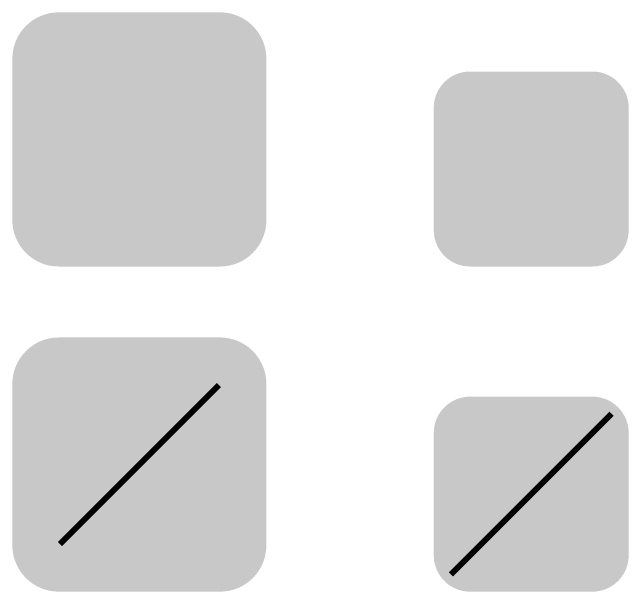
# Model space of a CAD drawing. Header units: millimetres. Extents: x 5277 to 6029, y 2052 to 2709.
# Drawn here: x 5526.73 to 5547.6, y 2623.63 to 2643.23 of the extents above; entities that cross this region are included whole.
import ezdxf

# ---------------------------------------------------------------- set-up
doc = ezdxf.new("R2010")
doc.units = ezdxf.units.MM
doc.layers.add('AuthorityService', color=7, linetype='CONTINUOUS', true_color=0x000000)
doc.layers.add('Public', color=7, linetype='CONTINUOUS', true_color=0x000000)

# ---------------------------------------------------------------- blocks, each defined once
blk = doc.blocks.new('602010802_рек_фз')
at = {"layer": 'AuthorityService', "linetype": 'Continuous'}
h = blk.add_hatch(color=256, dxfattribs=at)
edge = h.paths.add_edge_path()
edge.add_spline(control_points=[(-0.266, -0.339), (-0.266, 0.523), (0.438, 1.227), (1.3, 1.227)], knot_values=[-1, -1, -1, -1, 0, 0, 0, 0], degree=3, periodic=0)
edge.add_line((1.3, 1.227), (6.769, 1.227))
edge.add_spline(control_points=[(6.769, 1.227), (7.632, 1.227), (8.333, 0.523), (8.333, -0.339)], knot_values=[-1, -1, -1, -1, 0, 0, 0, 0], degree=3, periodic=0)
edge.add_line((8.333, -0.339), (8.333, -5.806))
edge.add_spline(control_points=[(8.333, -5.806), (8.333, -6.669), (7.632, -7.372), (6.769, -7.372)], knot_values=[-1, -1, -1, -1, 0, 0, 0, 0], degree=3, periodic=0)
edge.add_line((6.769, -7.372), (1.3, -7.372))
edge.add_spline(control_points=[(1.3, -7.372), (0.438, -7.372), (-0.266, -6.669), (-0.266, -5.806)], knot_values=[-1, -1, -1, -1, 0, 0, 0, 0], degree=3, periodic=0)
edge.add_line((-0.266, -5.806), (-0.266, -0.339))
edge = h.paths.add_edge_path(flags=16)
edge.add_spline(control_points=[(0.047, -5.806), (0.047, -6.5), (0.606, -7.059), (1.3, -7.059)], knot_values=[-1, -1, -1, -1, 0, 0, 0, 0], degree=3, periodic=0)
edge.add_line((1.3, -7.059), (6.769, -7.059))
edge.add_spline(control_points=[(6.769, -7.059), (7.463, -7.059), (8.022, -6.5), (8.022, -5.806)], knot_values=[-1, -1, -1, -1, 0, 0, 0, 0], degree=3, periodic=0)
edge.add_line((8.022, -5.806), (8.022, -0.339))
edge.add_spline(control_points=[(8.022, -0.339), (8.022, 0.355), (7.463, 0.914), (6.769, 0.914)], knot_values=[-1, -1, -1, -1, 0, 0, 0, 0], degree=3, periodic=0)
edge.add_line((6.769, 0.914), (1.3, 0.914))
edge.add_spline(control_points=[(1.3, 0.914), (0.606, 0.914), (0.047, 0.355), (0.047, -0.339)], knot_values=[-1, -1, -1, -1, 0, 0, 0, 0], degree=3, periodic=0)
edge.add_line((0.047, -0.339), (0.047, -5.806))
at = {"layer": 'AuthorityService', "linetype": 'Continuous', "true_color": 0xffff00}
h = blk.add_hatch(color=2, dxfattribs=at)
edge = h.paths.add_edge_path()
edge.add_spline(control_points=[(0.047, -5.806), (0.047, -6.5), (0.606, -7.059), (1.3, -7.059)], knot_values=[-1, -1, -1, -1, 0, 0, 0, 0], degree=3, periodic=0)
edge.add_line((1.3, -7.059), (6.769, -7.059))
edge.add_spline(control_points=[(6.769, -7.059), (7.463, -7.059), (8.022, -6.5), (8.022, -5.806)], knot_values=[-1, -1, -1, -1, 0, 0, 0, 0], degree=3, periodic=0)
edge.add_line((8.022, -5.806), (8.022, -0.339))
edge.add_spline(control_points=[(8.022, -0.339), (8.022, 0.355), (7.463, 0.914), (6.769, 0.914)], knot_values=[-1, -1, -1, -1, 0, 0, 0, 0], degree=3, periodic=0)
edge.add_line((6.769, 0.914), (1.3, 0.914))
edge.add_spline(control_points=[(1.3, 0.914), (0.606, 0.914), (0.047, 0.355), (0.047, -0.339)], knot_values=[-1, -1, -1, -1, 0, 0, 0, 0], degree=3, periodic=0)
edge.add_line((0.047, -0.339), (0.047, -5.806))
at = {"layer": 'AuthorityService', "linetype": 'Continuous'}
h = blk.add_hatch(color=256, dxfattribs=at)
edge = h.paths.add_edge_path()
edge.add_line((0.252, -0.679), (0.252, -5.464))
edge.add_spline(control_points=[(0.252, -5.464), (0.252, -6.23), (0.877, -6.854), (1.642, -6.854)], knot_values=[0, 0, 0, 0, 1, 1, 1, 1], degree=3, periodic=0)
edge.add_line((1.642, -6.854), (6.427, -6.854))
edge.add_spline(control_points=[(6.427, -6.854), (7.193, -6.854), (7.815, -6.23), (7.815, -5.464)], knot_values=[0, 0, 0, 0, 1, 1, 1, 1], degree=3, periodic=0)
edge.add_line((7.815, -5.464), (7.815, -0.679))
edge.add_spline(control_points=[(7.815, -0.679), (7.815, 0.086), (7.193, 0.709), (6.427, 0.709)], knot_values=[0, 0, 0, 0, 1, 1, 1, 1], degree=3, periodic=0)
edge.add_line((6.427, 0.709), (1.642, 0.709))
edge.add_spline(control_points=[(1.642, 0.709), (0.877, 0.709), (0.252, 0.086), (0.252, -0.679)], knot_values=[0, 0, 0, 0, 1, 1, 1, 1], degree=3, periodic=0)
edge = h.paths.add_edge_path(flags=16)
edge.add_line((0.565, -0.679), (0.565, -5.464))
edge.add_spline(control_points=[(0.565, -5.464), (0.565, -6.06), (1.046, -6.541), (1.642, -6.541)], knot_values=[-1, -1, -1, -1, 0, 0, 0, 0], degree=3, periodic=0)
edge.add_line((1.642, -6.541), (6.427, -6.541))
edge.add_spline(control_points=[(6.427, -6.541), (7.024, -6.541), (7.502, -6.06), (7.502, -5.464)], knot_values=[-1, -1, -1, -1, 0, 0, 0, 0], degree=3, periodic=0)
edge.add_line((7.502, -5.464), (7.502, -0.679))
edge.add_spline(control_points=[(7.502, -0.679), (7.502, -0.083), (7.024, 0.396), (6.427, 0.396)], knot_values=[-1, -1, -1, -1, 0, 0, 0, 0], degree=3, periodic=0)
edge.add_line((6.427, 0.396), (1.642, 0.396))
edge.add_spline(control_points=[(1.642, 0.396), (1.046, 0.396), (0.565, -0.083), (0.565, -0.679)], knot_values=[-1, -1, -1, -1, 0, 0, 0, 0], degree=3, periodic=0)
h = blk.add_hatch(color=256, dxfattribs=at)
edge = h.paths.add_edge_path()
edge.add_line((0.77, -1.021), (0.77, -5.124))
edge.add_spline(control_points=[(0.77, -5.124), (0.77, -5.792), (1.314, -6.336), (1.982, -6.336)], knot_values=[0, 0, 0, 0, 1, 1, 1, 1], degree=3, periodic=0)
edge.add_line((1.982, -6.336), (6.085, -6.336))
edge.add_spline(control_points=[(6.085, -6.336), (6.753, -6.336), (7.297, -5.792), (7.297, -5.124)], knot_values=[0, 0, 0, 0, 1, 1, 1, 1], degree=3, periodic=0)
edge.add_line((7.297, -5.124), (7.297, -1.021))
edge.add_spline(control_points=[(7.297, -1.021), (7.297, -0.353), (6.753, 0.191), (6.085, 0.191)], knot_values=[0, 0, 0, 0, 1, 1, 1, 1], degree=3, periodic=0)
edge.add_line((6.085, 0.191), (1.982, 0.191))
edge.add_spline(control_points=[(1.982, 0.191), (1.314, 0.191), (0.77, -0.353), (0.77, -1.021)], knot_values=[0, 0, 0, 0, 1, 1, 1, 1], degree=3, periodic=0)
edge = h.paths.add_edge_path(flags=16)
edge.add_line((1.081, -1.021), (1.081, -5.124))
edge.add_spline(control_points=[(1.081, -5.124), (1.081, -5.624), (1.482, -6.025), (1.982, -6.025)], knot_values=[-1, -1, -1, -1, 0, 0, 0, 0], degree=3, periodic=0)
edge.add_line((1.982, -6.025), (6.085, -6.025))
edge.add_spline(control_points=[(6.085, -6.025), (6.585, -6.025), (6.986, -5.624), (6.986, -5.124)], knot_values=[-1, -1, -1, -1, 0, 0, 0, 0], degree=3, periodic=0)
edge.add_line((6.986, -5.124), (6.986, -1.021))
edge.add_spline(control_points=[(6.986, -1.021), (6.986, -0.521), (6.585, -0.12), (6.085, -0.12)], knot_values=[-1, -1, -1, -1, 0, 0, 0, 0], degree=3, periodic=0)
edge.add_line((6.085, -0.12), (1.982, -0.12))
edge.add_spline(control_points=[(1.982, -0.12), (1.482, -0.12), (1.081, -0.521), (1.081, -1.021)], knot_values=[-1, -1, -1, -1, 0, 0, 0, 0], degree=3, periodic=0)
h = blk.add_hatch(color=256, dxfattribs=at)
h.paths.add_polyline_path([(5.397, -1.175), (5.397, -3.851), (4.964, -3.855), (4.329, -3.931), (4.127, -4.002), (4.009, -4.044), (3.693, -4.24), (3.496, -4.393), (3.298, -4.547), (2.986, -4.743), (2.873, -4.785), (2.814, -4.806), (2.637, -4.837), (2.519, -4.848), (2.402, -4.858), (2.237, -4.877), (2.191, -4.886), (2.019, -4.936), (1.846, -4.987), (1.846, -2.302), (2.305, -2.269), (2.97, -2.142), (3.176, -2.05), (3.256, -2.012), (3.46, -1.848), (3.584, -1.722), (3.708, -1.595), (3.912, -1.435), (3.992, -1.402), (4.089, -1.36), (4.36, -1.288), (4.535, -1.259), (4.709, -1.229), (5.01, -1.191), (5.136, -1.183)])
h.paths.add_polyline_path([(5.625, -1.191), (6.02, -1.191), (6.02, -5.862), (5.625, -5.862)])
h.paths.add_polyline_path([(6.096, -0.426), (6.15, -0.48), (6.205, -0.611), (6.205, -0.687), (6.205, -0.762), (6.15, -0.893), (6.096, -0.947), (6.041, -1.002), (5.911, -1.057), (5.835, -1.057), (5.759, -1.057), (5.629, -1.002), (5.574, -0.947), (5.519, -0.893), (5.465, -0.762), (5.465, -0.687), (5.465, -0.611), (5.519, -0.48), (5.574, -0.426), (5.629, -0.371), (5.759, -0.316), (5.835, -0.316), (5.911, -0.316), (6.041, -0.371)])
blk = doc.blocks.new('602010802_ликв_фз')
at = {"layer": 'AuthorityService', "linetype": 'Continuous'}
h = blk.add_hatch(color=256, dxfattribs=at)
edge = h.paths.add_edge_path()
edge.add_spline(control_points=[(-0.266, -0.339), (-0.266, 0.523), (0.438, 1.227), (1.3, 1.227)], knot_values=[-1, -1, -1, -1, 0, 0, 0, 0], degree=3, periodic=0)
edge.add_line((1.3, 1.227), (6.769, 1.227))
edge.add_spline(control_points=[(6.769, 1.227), (7.632, 1.227), (8.333, 0.523), (8.333, -0.339)], knot_values=[-1, -1, -1, -1, 0, 0, 0, 0], degree=3, periodic=0)
edge.add_line((8.333, -0.339), (8.333, -5.806))
edge.add_spline(control_points=[(8.333, -5.806), (8.333, -6.669), (7.632, -7.372), (6.769, -7.372)], knot_values=[-1, -1, -1, -1, 0, 0, 0, 0], degree=3, periodic=0)
edge.add_line((6.769, -7.372), (1.3, -7.372))
edge.add_spline(control_points=[(1.3, -7.372), (0.438, -7.372), (-0.266, -6.669), (-0.266, -5.806)], knot_values=[-1, -1, -1, -1, 0, 0, 0, 0], degree=3, periodic=0)
edge.add_line((-0.266, -5.806), (-0.266, -0.339))
edge = h.paths.add_edge_path(flags=16)
edge.add_spline(control_points=[(0.047, -5.806), (0.047, -6.5), (0.606, -7.059), (1.3, -7.059)], knot_values=[-1, -1, -1, -1, 0, 0, 0, 0], degree=3, periodic=0)
edge.add_line((1.3, -7.059), (6.769, -7.059))
edge.add_spline(control_points=[(6.769, -7.059), (7.463, -7.059), (8.022, -6.5), (8.022, -5.806)], knot_values=[-1, -1, -1, -1, 0, 0, 0, 0], degree=3, periodic=0)
edge.add_line((8.022, -5.806), (8.022, -0.339))
edge.add_spline(control_points=[(8.022, -0.339), (8.022, 0.355), (7.463, 0.914), (6.769, 0.914)], knot_values=[-1, -1, -1, -1, 0, 0, 0, 0], degree=3, periodic=0)
edge.add_line((6.769, 0.914), (1.3, 0.914))
edge.add_spline(control_points=[(1.3, 0.914), (0.606, 0.914), (0.047, 0.355), (0.047, -0.339)], knot_values=[-1, -1, -1, -1, 0, 0, 0, 0], degree=3, periodic=0)
edge.add_line((0.047, -0.339), (0.047, -5.806))
at = {"layer": 'AuthorityService', "linetype": 'Continuous', "true_color": 0xffffff}
h = blk.add_hatch(color=7, dxfattribs=at)
edge = h.paths.add_edge_path()
edge.add_spline(control_points=[(0.047, -5.806), (0.047, -6.5), (0.606, -7.059), (1.3, -7.059)], knot_values=[-1, -1, -1, -1, 0, 0, 0, 0], degree=3, periodic=0)
edge.add_line((1.3, -7.059), (6.769, -7.059))
edge.add_spline(control_points=[(6.769, -7.059), (7.463, -7.059), (8.022, -6.5), (8.022, -5.806)], knot_values=[-1, -1, -1, -1, 0, 0, 0, 0], degree=3, periodic=0)
edge.add_line((8.022, -5.806), (8.022, -0.339))
edge.add_spline(control_points=[(8.022, -0.339), (8.022, 0.355), (7.463, 0.914), (6.769, 0.914)], knot_values=[-1, -1, -1, -1, 0, 0, 0, 0], degree=3, periodic=0)
edge.add_line((6.769, 0.914), (1.3, 0.914))
edge.add_spline(control_points=[(1.3, 0.914), (0.606, 0.914), (0.047, 0.355), (0.047, -0.339)], knot_values=[-1, -1, -1, -1, 0, 0, 0, 0], degree=3, periodic=0)
edge.add_line((0.047, -0.339), (0.047, -5.806))
at = {"layer": 'AuthorityService', "linetype": 'Continuous'}
h = blk.add_hatch(color=256, dxfattribs=at)
edge = h.paths.add_edge_path()
edge.add_line((0.252, -0.679), (0.252, -5.464))
edge.add_spline(control_points=[(0.252, -5.464), (0.252, -6.23), (0.877, -6.854), (1.642, -6.854)], knot_values=[0, 0, 0, 0, 1, 1, 1, 1], degree=3, periodic=0)
edge.add_line((1.642, -6.854), (6.427, -6.854))
edge.add_spline(control_points=[(6.427, -6.854), (7.193, -6.854), (7.815, -6.23), (7.815, -5.464)], knot_values=[0, 0, 0, 0, 1, 1, 1, 1], degree=3, periodic=0)
edge.add_line((7.815, -5.464), (7.815, -0.679))
edge.add_spline(control_points=[(7.815, -0.679), (7.815, 0.086), (7.193, 0.709), (6.427, 0.709)], knot_values=[0, 0, 0, 0, 1, 1, 1, 1], degree=3, periodic=0)
edge.add_line((6.427, 0.709), (1.642, 0.709))
edge.add_spline(control_points=[(1.642, 0.709), (0.877, 0.709), (0.252, 0.086), (0.252, -0.679)], knot_values=[0, 0, 0, 0, 1, 1, 1, 1], degree=3, periodic=0)
edge = h.paths.add_edge_path(flags=16)
edge.add_line((0.565, -0.679), (0.565, -5.464))
edge.add_spline(control_points=[(0.565, -5.464), (0.565, -6.06), (1.046, -6.541), (1.642, -6.541)], knot_values=[-1, -1, -1, -1, 0, 0, 0, 0], degree=3, periodic=0)
edge.add_line((1.642, -6.541), (6.427, -6.541))
edge.add_spline(control_points=[(6.427, -6.541), (7.024, -6.541), (7.502, -6.06), (7.502, -5.464)], knot_values=[-1, -1, -1, -1, 0, 0, 0, 0], degree=3, periodic=0)
edge.add_line((7.502, -5.464), (7.502, -0.679))
edge.add_spline(control_points=[(7.502, -0.679), (7.502, -0.083), (7.024, 0.396), (6.427, 0.396)], knot_values=[-1, -1, -1, -1, 0, 0, 0, 0], degree=3, periodic=0)
edge.add_line((6.427, 0.396), (1.642, 0.396))
edge.add_spline(control_points=[(1.642, 0.396), (1.046, 0.396), (0.565, -0.083), (0.565, -0.679)], knot_values=[-1, -1, -1, -1, 0, 0, 0, 0], degree=3, periodic=0)
h = blk.add_hatch(color=256, dxfattribs=at)
edge = h.paths.add_edge_path()
edge.add_line((0.77, -1.021), (0.77, -5.124))
edge.add_spline(control_points=[(0.77, -5.124), (0.77, -5.792), (1.314, -6.336), (1.982, -6.336)], knot_values=[0, 0, 0, 0, 1, 1, 1, 1], degree=3, periodic=0)
edge.add_line((1.982, -6.336), (6.085, -6.336))
edge.add_spline(control_points=[(6.085, -6.336), (6.753, -6.336), (7.297, -5.792), (7.297, -5.124)], knot_values=[0, 0, 0, 0, 1, 1, 1, 1], degree=3, periodic=0)
edge.add_line((7.297, -5.124), (7.297, -1.021))
edge.add_spline(control_points=[(7.297, -1.021), (7.297, -0.353), (6.753, 0.191), (6.085, 0.191)], knot_values=[0, 0, 0, 0, 1, 1, 1, 1], degree=3, periodic=0)
edge.add_line((6.085, 0.191), (1.982, 0.191))
edge.add_spline(control_points=[(1.982, 0.191), (1.314, 0.191), (0.77, -0.353), (0.77, -1.021)], knot_values=[0, 0, 0, 0, 1, 1, 1, 1], degree=3, periodic=0)
edge = h.paths.add_edge_path(flags=16)
edge.add_line((1.081, -1.021), (1.081, -5.124))
edge.add_spline(control_points=[(1.081, -5.124), (1.081, -5.624), (1.482, -6.025), (1.982, -6.025)], knot_values=[-1, -1, -1, -1, 0, 0, 0, 0], degree=3, periodic=0)
edge.add_line((1.982, -6.025), (6.085, -6.025))
edge.add_spline(control_points=[(6.085, -6.025), (6.585, -6.025), (6.986, -5.624), (6.986, -5.124)], knot_values=[-1, -1, -1, -1, 0, 0, 0, 0], degree=3, periodic=0)
edge.add_line((6.986, -5.124), (6.986, -1.021))
edge.add_spline(control_points=[(6.986, -1.021), (6.986, -0.521), (6.585, -0.12), (6.085, -0.12)], knot_values=[-1, -1, -1, -1, 0, 0, 0, 0], degree=3, periodic=0)
edge.add_line((6.085, -0.12), (1.982, -0.12))
edge.add_spline(control_points=[(1.982, -0.12), (1.482, -0.12), (1.081, -0.521), (1.081, -1.021)], knot_values=[-1, -1, -1, -1, 0, 0, 0, 0], degree=3, periodic=0)
h = blk.add_hatch(color=256, dxfattribs=at)
h.paths.add_polyline_path([(5.397, -1.175), (5.397, -3.851), (4.964, -3.855), (4.329, -3.931), (4.127, -4.002), (4.009, -4.044), (3.693, -4.24), (3.496, -4.393), (3.298, -4.547), (2.986, -4.743), (2.873, -4.785), (2.814, -4.806), (2.637, -4.837), (2.519, -4.848), (2.402, -4.858), (2.237, -4.877), (2.191, -4.886), (2.019, -4.936), (1.846, -4.987), (1.846, -2.302), (2.305, -2.269), (2.97, -2.142), (3.176, -2.05), (3.256, -2.012), (3.46, -1.848), (3.584, -1.722), (3.708, -1.595), (3.912, -1.435), (3.992, -1.402), (4.089, -1.36), (4.36, -1.288), (4.535, -1.259), (4.709, -1.229), (5.01, -1.191), (5.136, -1.183)])
h.paths.add_polyline_path([(5.625, -1.191), (6.02, -1.191), (6.02, -5.862), (5.625, -5.862)])
h.paths.add_polyline_path([(6.096, -0.426), (6.15, -0.48), (6.205, -0.611), (6.205, -0.687), (6.205, -0.762), (6.15, -0.893), (6.096, -0.947), (6.041, -1.002), (5.911, -1.057), (5.835, -1.057), (5.759, -1.057), (5.629, -1.002), (5.574, -0.947), (5.519, -0.893), (5.465, -0.762), (5.465, -0.687), (5.465, -0.611), (5.519, -0.48), (5.574, -0.426), (5.629, -0.371), (5.759, -0.316), (5.835, -0.316), (5.911, -0.316), (6.041, -0.371)])
at = {"layer": 'AuthorityService', "color": 1, "linetype": 'Continuous', "true_color": 0xff0000, "const_width": 0.2}
blk.add_lwpolyline([(1.344, -5.762), (6.723, -0.383)], dxfattribs=at)
blk = doc.blocks.new('602010902_рек_мз')
at = {"layer": 'Public', "linetype": 'Continuous'}
h = blk.add_hatch(color=256, dxfattribs=at)
edge = h.paths.add_edge_path()
edge.add_spline(control_points=[(0, 0), (0, 0.675), (0.55, 1.225), (1.225, 1.225)], knot_values=[-1, -1, -1, -1, 0, 0, 0, 0], degree=3, periodic=0)
edge.add_line((1.225, 1.225), (5.372, 1.225))
edge.add_spline(control_points=[(5.372, 1.225), (6.047, 1.225), (6.598, 0.675), (6.598, 0)], knot_values=[-1, -1, -1, -1, 0, 0, 0, 0], degree=3, periodic=0)
edge.add_line((6.598, 0), (6.598, -4.147))
edge.add_spline(control_points=[(6.598, -4.147), (6.598, -4.822), (6.047, -5.372), (5.372, -5.372)], knot_values=[-1, -1, -1, -1, 0, 0, 0, 0], degree=3, periodic=0)
edge.add_line((5.372, -5.372), (1.225, -5.372))
edge.add_spline(control_points=[(1.225, -5.372), (0.55, -5.372), (0, -4.822), (0, -4.147)], knot_values=[-1, -1, -1, -1, 0, 0, 0, 0], degree=3, periodic=0)
edge.add_line((0, -4.147), (0, 0))
edge = h.paths.add_edge_path(flags=16)
edge.add_spline(control_points=[(0.313, -4.147), (0.313, -4.652), (0.72, -5.059), (1.225, -5.059)], knot_values=[-1, -1, -1, -1, 0, 0, 0, 0], degree=3, periodic=0)
edge.add_line((1.225, -5.059), (5.372, -5.059))
edge.add_spline(control_points=[(5.372, -5.059), (5.878, -5.059), (6.285, -4.652), (6.285, -4.147)], knot_values=[-1, -1, -1, -1, 0, 0, 0, 0], degree=3, periodic=0)
edge.add_line((6.285, -4.147), (6.285, 0))
edge.add_spline(control_points=[(6.285, 0), (6.285, 0.505), (5.878, 0.912), (5.372, 0.912)], knot_values=[-1, -1, -1, -1, 0, 0, 0, 0], degree=3, periodic=0)
edge.add_line((5.372, 0.912), (1.225, 0.912))
edge.add_spline(control_points=[(1.225, 0.912), (0.72, 0.912), (0.313, 0.505), (0.313, 0)], knot_values=[-1, -1, -1, -1, 0, 0, 0, 0], degree=3, periodic=0)
edge.add_line((0.313, 0), (0.313, -4.147))
at = {"layer": 'Public', "linetype": 'Continuous', "true_color": 0xffff00}
h = blk.add_hatch(color=2, dxfattribs=at)
edge = h.paths.add_edge_path()
edge.add_line((0.313, 0), (0.313, -4.147))
edge.add_spline(control_points=[(0.313, -4.147), (0.313, -4.652), (0.72, -5.059), (1.225, -5.059)], knot_values=[-1, -1, -1, -1, 0, 0, 0, 0], degree=3, periodic=0)
edge.add_line((1.225, -5.059), (5.372, -5.059))
edge.add_spline(control_points=[(5.372, -5.059), (5.878, -5.059), (6.285, -4.652), (6.285, -4.147)], knot_values=[-1, -1, -1, -1, 0, 0, 0, 0], degree=3, periodic=0)
edge.add_line((6.285, -4.147), (6.285, 0))
edge.add_spline(control_points=[(6.285, 0), (6.285, 0.505), (5.878, 0.912), (5.372, 0.912)], knot_values=[-1, -1, -1, -1, 0, 0, 0, 0], degree=3, periodic=0)
edge.add_line((5.372, 0.912), (1.225, 0.912))
edge.add_spline(control_points=[(1.225, 0.912), (0.72, 0.912), (0.313, 0.505), (0.313, 0)], knot_values=[-1, -1, -1, -1, 0, 0, 0, 0], degree=3, periodic=0)
at = {"layer": 'Public', "linetype": 'Continuous'}
h = blk.add_hatch(color=256, dxfattribs=at)
h.paths.add_polyline_path([(2.962, 0.433), (3.033, 0.504), (3.202, 0.574), (3.3, 0.574), (3.398, 0.574), (3.567, 0.504), (3.638, 0.433), (3.708, 0.362), (3.779, 0.19), (3.779, 0.087), (3.779, -0.007), (3.716, -0.172), (3.653, -0.242), (5.531, -1.845), (5.554, -1.837), (5.597, -1.829), (5.617, -1.829), (5.66, -1.829), (5.735, -1.86), (5.766, -1.892), (5.798, -1.923), (5.829, -1.998), (5.829, -2.041), (5.829, -2.084), (5.798, -2.161), (5.766, -2.194), (5.735, -2.228), (5.66, -2.261), (5.617, -2.261), (5.574, -2.261), (5.497, -2.228), (5.464, -2.194), (5.43, -2.161), (5.397, -2.084), (5.397, -2.041), (5.397, -2.018), (5.409, -1.974), (5.421, -1.955), (5.413, -1.955), (4.533, -1.955), (4.447, -1.766), (5.193, -1.766), (3.748, -0.525), (5.24, -3.918), (4.902, -3.918), (3.355, -0.392), (3.3, -0.392), (3.245, -0.392), (1.698, -3.918), (1.36, -3.918), (2.852, -0.525), (1.407, -1.766), (2.153, -1.766), (2.067, -1.955), (1.187, -1.955), (1.179, -1.955), (1.191, -1.974), (1.203, -2.018), (1.203, -2.041), (1.203, -2.084), (1.17, -2.161), (1.136, -2.194), (1.103, -2.228), (1.026, -2.261), (0.983, -2.261), (0.94, -2.261), (0.863, -2.228), (0.83, -2.194), (0.796, -2.161), (0.763, -2.084), (0.763, -2.041), (0.763, -1.998), (0.796, -1.923), (0.83, -1.892), (0.863, -1.86), (0.94, -1.829), (0.983, -1.829), (1.003, -1.829), (1.046, -1.837), (1.069, -1.845), (2.947, -0.242), (2.884, -0.172), (2.821, -0.007), (2.821, 0.087), (2.821, 0.19), (2.892, 0.362)])
h.paths.add_polyline_path([(3.473, 0.26), (3.437, 0.296), (3.351, 0.331), (3.3, 0.331), (3.249, 0.331), (3.163, 0.296), (3.127, 0.26), (3.092, 0.225), (3.057, 0.138), (3.057, 0.087), (3.057, 0.036), (3.092, -0.05), (3.127, -0.085), (3.163, -0.121), (3.249, -0.156), (3.3, -0.156), (3.351, -0.156), (3.437, -0.121), (3.473, -0.085), (3.508, -0.05), (3.543, 0.036), (3.543, 0.087), (3.543, 0.138), (3.508, 0.225)], flags=16)
h.paths.add_polyline_path([(2.593, -2.316), (2.731, -2.395), (3.076, -2.473), (3.284, -2.473), (3.316, -2.473), (3.524, -2.473), (3.869, -2.395), (4.007, -2.316), (4.502, -3.439), (4.462, -3.463), (4.4, -3.486), (4.376, -3.486), (3.324, -3.486), (3.3, -3.486), (3.276, -3.486), (2.224, -3.486), (2.161, -3.463), (2.098, -3.439)])
h.paths.add_polyline_path([(0.716, -4.185), (5.884, -4.185), (5.884, -4.602), (0.716, -4.602)])
h.paths.add_polyline_path([(2.035, -2.033), (1.501, -3.243), (1.486, -3.243), (1.384, -3.141), (1.242, -2.98), (1.203, -2.921), (1.14, -2.83), (0.995, -2.559), (0.912, -2.379), (0.916, -2.379), (0.932, -2.381), (0.944, -2.383), (0.956, -2.385), (0.975, -2.387), (0.983, -2.387), (1.054, -2.387), (1.175, -2.336), (1.227, -2.285), (1.278, -2.233), (1.329, -2.112), (1.329, -2.041), (1.329, -2.033)])
h.paths.add_polyline_path([(4.565, -2.033), (5.271, -2.033), (5.271, -2.041), (5.271, -2.112), (5.322, -2.233), (5.373, -2.285), (5.425, -2.336), (5.546, -2.387), (5.617, -2.387), (5.637, -2.387), (5.672, -2.383), (5.688, -2.379), (5.605, -2.559), (5.46, -2.83), (5.397, -2.921), (5.256, -3.082), (5.114, -3.243), (5.099, -3.243)])
h.paths.add_polyline_path([(2.711, -2.033), (2.868, -2.072), (3.163, -2.112), (3.3, -2.112), (3.437, -2.112), (3.732, -2.072), (3.889, -2.033), (3.975, -2.222), (3.834, -2.277), (3.496, -2.332), (3.3, -2.332), (3.104, -2.332), (2.766, -2.277), (2.625, -2.222)])
blk = doc.blocks.new('602010902_ликв_мз')
at = {"layer": 'Public', "linetype": 'Continuous'}
h = blk.add_hatch(color=256, dxfattribs=at)
edge = h.paths.add_edge_path()
edge.add_spline(control_points=[(0, 0), (0, 0.675), (0.55, 1.225), (1.225, 1.225)], knot_values=[-1, -1, -1, -1, 0, 0, 0, 0], degree=3, periodic=0)
edge.add_line((1.225, 1.225), (5.372, 1.225))
edge.add_spline(control_points=[(5.372, 1.225), (6.047, 1.225), (6.598, 0.675), (6.598, 0)], knot_values=[-1, -1, -1, -1, 0, 0, 0, 0], degree=3, periodic=0)
edge.add_line((6.598, 0), (6.598, -4.147))
edge.add_spline(control_points=[(6.598, -4.147), (6.598, -4.822), (6.047, -5.372), (5.372, -5.372)], knot_values=[-1, -1, -1, -1, 0, 0, 0, 0], degree=3, periodic=0)
edge.add_line((5.372, -5.372), (1.225, -5.372))
edge.add_spline(control_points=[(1.225, -5.372), (0.55, -5.372), (0, -4.822), (0, -4.147)], knot_values=[-1, -1, -1, -1, 0, 0, 0, 0], degree=3, periodic=0)
edge.add_line((0, -4.147), (0, 0))
edge = h.paths.add_edge_path(flags=16)
edge.add_spline(control_points=[(0.313, -4.147), (0.313, -4.652), (0.72, -5.059), (1.225, -5.059)], knot_values=[-1, -1, -1, -1, 0, 0, 0, 0], degree=3, periodic=0)
edge.add_line((1.225, -5.059), (5.372, -5.059))
edge.add_spline(control_points=[(5.372, -5.059), (5.878, -5.059), (6.285, -4.652), (6.285, -4.147)], knot_values=[-1, -1, -1, -1, 0, 0, 0, 0], degree=3, periodic=0)
edge.add_line((6.285, -4.147), (6.285, 0))
edge.add_spline(control_points=[(6.285, 0), (6.285, 0.505), (5.878, 0.912), (5.372, 0.912)], knot_values=[-1, -1, -1, -1, 0, 0, 0, 0], degree=3, periodic=0)
edge.add_line((5.372, 0.912), (1.225, 0.912))
edge.add_spline(control_points=[(1.225, 0.912), (0.72, 0.912), (0.313, 0.505), (0.313, 0)], knot_values=[-1, -1, -1, -1, 0, 0, 0, 0], degree=3, periodic=0)
edge.add_line((0.313, 0), (0.313, -4.147))
at = {"layer": 'Public', "linetype": 'Continuous', "true_color": 0xffffff}
h = blk.add_hatch(color=7, dxfattribs=at)
edge = h.paths.add_edge_path()
edge.add_line((0.313, 0), (0.313, -4.147))
edge.add_spline(control_points=[(0.313, -4.147), (0.313, -4.652), (0.72, -5.059), (1.225, -5.059)], knot_values=[-1, -1, -1, -1, 0, 0, 0, 0], degree=3, periodic=0)
edge.add_line((1.225, -5.059), (5.372, -5.059))
edge.add_spline(control_points=[(5.372, -5.059), (5.878, -5.059), (6.285, -4.652), (6.285, -4.147)], knot_values=[-1, -1, -1, -1, 0, 0, 0, 0], degree=3, periodic=0)
edge.add_line((6.285, -4.147), (6.285, 0))
edge.add_spline(control_points=[(6.285, 0), (6.285, 0.505), (5.878, 0.912), (5.372, 0.912)], knot_values=[-1, -1, -1, -1, 0, 0, 0, 0], degree=3, periodic=0)
edge.add_line((5.372, 0.912), (1.225, 0.912))
edge.add_spline(control_points=[(1.225, 0.912), (0.72, 0.912), (0.313, 0.505), (0.313, 0)], knot_values=[-1, -1, -1, -1, 0, 0, 0, 0], degree=3, periodic=0)
at = {"layer": 'Public', "linetype": 'Continuous'}
h = blk.add_hatch(color=256, dxfattribs=at)
h.paths.add_polyline_path([(2.962, 0.433), (3.033, 0.504), (3.202, 0.574), (3.3, 0.574), (3.398, 0.574), (3.567, 0.504), (3.638, 0.433), (3.708, 0.362), (3.779, 0.19), (3.779, 0.087), (3.779, -0.007), (3.716, -0.172), (3.653, -0.242), (5.531, -1.845), (5.554, -1.837), (5.597, -1.829), (5.617, -1.829), (5.66, -1.829), (5.735, -1.86), (5.766, -1.892), (5.798, -1.923), (5.829, -1.998), (5.829, -2.041), (5.829, -2.084), (5.798, -2.161), (5.766, -2.194), (5.735, -2.228), (5.66, -2.261), (5.617, -2.261), (5.574, -2.261), (5.497, -2.228), (5.464, -2.194), (5.43, -2.161), (5.397, -2.084), (5.397, -2.041), (5.397, -2.018), (5.409, -1.974), (5.421, -1.955), (5.413, -1.955), (4.533, -1.955), (4.447, -1.766), (5.193, -1.766), (3.748, -0.525), (5.24, -3.918), (4.902, -3.918), (3.355, -0.392), (3.3, -0.392), (3.245, -0.392), (1.698, -3.918), (1.36, -3.918), (2.852, -0.525), (1.407, -1.766), (2.153, -1.766), (2.067, -1.955), (1.187, -1.955), (1.179, -1.955), (1.191, -1.974), (1.203, -2.018), (1.203, -2.041), (1.203, -2.084), (1.17, -2.161), (1.136, -2.194), (1.103, -2.228), (1.026, -2.261), (0.983, -2.261), (0.94, -2.261), (0.863, -2.228), (0.83, -2.194), (0.796, -2.161), (0.763, -2.084), (0.763, -2.041), (0.763, -1.998), (0.796, -1.923), (0.83, -1.892), (0.863, -1.86), (0.94, -1.829), (0.983, -1.829), (1.003, -1.829), (1.046, -1.837), (1.069, -1.845), (2.947, -0.242), (2.884, -0.172), (2.821, -0.007), (2.821, 0.087), (2.821, 0.19), (2.892, 0.362)])
h.paths.add_polyline_path([(3.473, 0.26), (3.437, 0.296), (3.351, 0.331), (3.3, 0.331), (3.249, 0.331), (3.163, 0.296), (3.127, 0.26), (3.092, 0.225), (3.057, 0.138), (3.057, 0.087), (3.057, 0.036), (3.092, -0.05), (3.127, -0.085), (3.163, -0.121), (3.249, -0.156), (3.3, -0.156), (3.351, -0.156), (3.437, -0.121), (3.473, -0.085), (3.508, -0.05), (3.543, 0.036), (3.543, 0.087), (3.543, 0.138), (3.508, 0.225)], flags=16)
h.paths.add_polyline_path([(2.593, -2.316), (2.731, -2.395), (3.076, -2.473), (3.284, -2.473), (3.316, -2.473), (3.524, -2.473), (3.869, -2.395), (4.007, -2.316), (4.502, -3.439), (4.462, -3.463), (4.4, -3.486), (4.376, -3.486), (3.324, -3.486), (3.3, -3.486), (3.276, -3.486), (2.224, -3.486), (2.161, -3.463), (2.098, -3.439)])
h.paths.add_polyline_path([(0.716, -4.185), (5.884, -4.185), (5.884, -4.602), (0.716, -4.602)])
h.paths.add_polyline_path([(2.035, -2.033), (1.501, -3.243), (1.486, -3.243), (1.384, -3.141), (1.242, -2.98), (1.203, -2.921), (1.14, -2.83), (0.995, -2.559), (0.912, -2.379), (0.916, -2.379), (0.932, -2.381), (0.944, -2.383), (0.956, -2.385), (0.975, -2.387), (0.983, -2.387), (1.054, -2.387), (1.175, -2.336), (1.227, -2.285), (1.278, -2.233), (1.329, -2.112), (1.329, -2.041), (1.329, -2.033)])
h.paths.add_polyline_path([(4.565, -2.033), (5.271, -2.033), (5.271, -2.041), (5.271, -2.112), (5.322, -2.233), (5.373, -2.285), (5.425, -2.336), (5.546, -2.387), (5.617, -2.387), (5.637, -2.387), (5.672, -2.383), (5.688, -2.379), (5.605, -2.559), (5.46, -2.83), (5.397, -2.921), (5.256, -3.082), (5.114, -3.243), (5.099, -3.243)])
h.paths.add_polyline_path([(2.711, -2.033), (2.868, -2.072), (3.163, -2.112), (3.3, -2.112), (3.437, -2.112), (3.732, -2.072), (3.889, -2.033), (3.975, -2.222), (3.834, -2.277), (3.496, -2.332), (3.3, -2.332), (3.104, -2.332), (2.766, -2.277), (2.625, -2.222)])
at = {"layer": 'Public', "color": 1, "linetype": 'Continuous', "true_color": 0xff0000, "const_width": 0.2}
blk.add_lwpolyline([(0.58, -4.793), (6.018, 0.646)], dxfattribs=at)

msp = doc.modelspace()

# ---------------------------------------------------------------- block references
at = {"layer": 'AuthorityService', "linetype": 'Continuous'}
for name, p in [('602010802_рек_фз', (5527, 2642)), ('602010802_ликв_фз', (5527, 2631))]:
    msp.add_blockref(name, p, dxfattribs=at)
at = {"layer": 'Public', "linetype": 'Continuous'}
for name, p in [('602010902_рек_мз', (5541, 2640)), ('602010902_ликв_мз', (5541, 2629))]:
    msp.add_blockref(name, p, dxfattribs=at)

doc.saveas('drawing.dxf')
